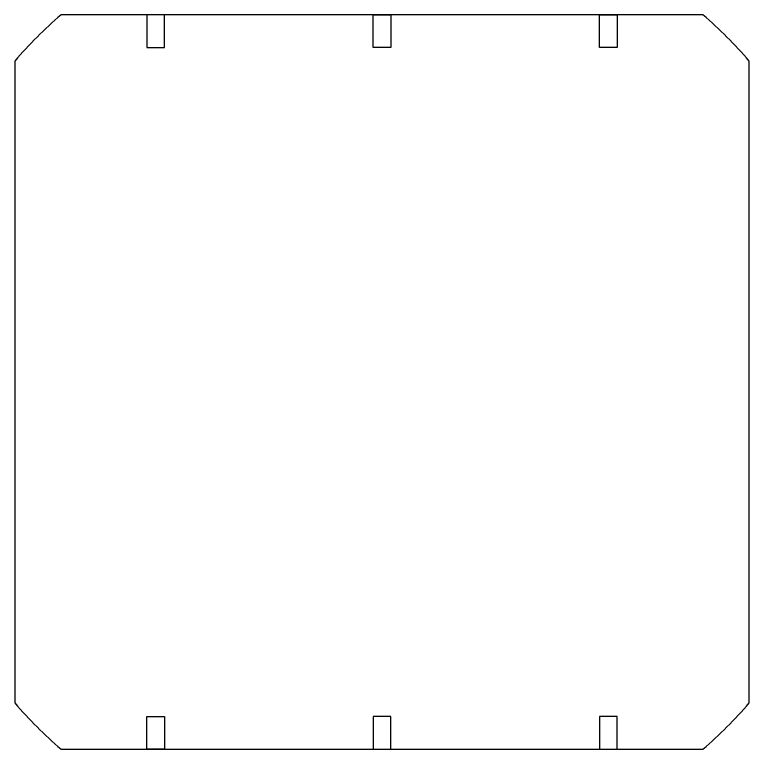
# Model space of a CAD drawing. Header units: millimetres. Extents: x 438 to 2004, y 416 to 1296.
# Drawn here: x 1879.1 to 2004.1, y 1171.2 to 1296.2 of the extents above; entities that cross this region are included whole.
import ezdxf

# ---------------------------------------------------------------- set-up
doc = ezdxf.new("R2010")
doc.units = ezdxf.units.MM

msp = doc.modelspace()

# ---------------------------------------------------------------- linework, layer by layer
for points in [[(1996.1951, 1296.1936), (1886.9659, 1296.1936)], [(1879.0805, 1288.3081), (1879.0805, 1179.079)], [(2004.0805, 1179.079), (2004.0805, 1288.3081)], [(1886.9659, 1171.1936), (1996.1951, 1171.1936)]]:
    msp.add_lwpolyline(points)
for points in [[(1904.5805, 1296.1936), (1901.5805, 1296.1936), (1901.5805, 1290.5936), (1904.5805, 1290.5936)], [(1940.0805, 1296.1936), (1943.0805, 1296.1936), (1943.0805, 1290.5936), (1940.0805, 1290.5936)], [(1978.5805, 1296.1936), (1981.5805, 1296.1936), (1981.5805, 1290.5936), (1978.5805, 1290.5936)], [(1904.5805, 1171.1936), (1901.5805, 1171.1936), (1901.5805, 1176.7936), (1904.5805, 1176.7936)], [(1940.0805, 1171.1936), (1943.0805, 1171.1936), (1943.0805, 1176.7936), (1940.0805, 1176.7936)], [(1978.5805, 1171.1936), (1981.5805, 1171.1936), (1981.5805, 1176.7936), (1978.5805, 1176.7936)]]:
    msp.add_lwpolyline(points, close=True)
for start, end in [(131.148031, 138.851969), (41.148031, 48.851969), (221.148031, 228.851969), (311.148031, 318.851969)]:
    msp.add_arc((1941.5805, 1233.6936), 83, start, end)

doc.saveas('drawing.dxf')
